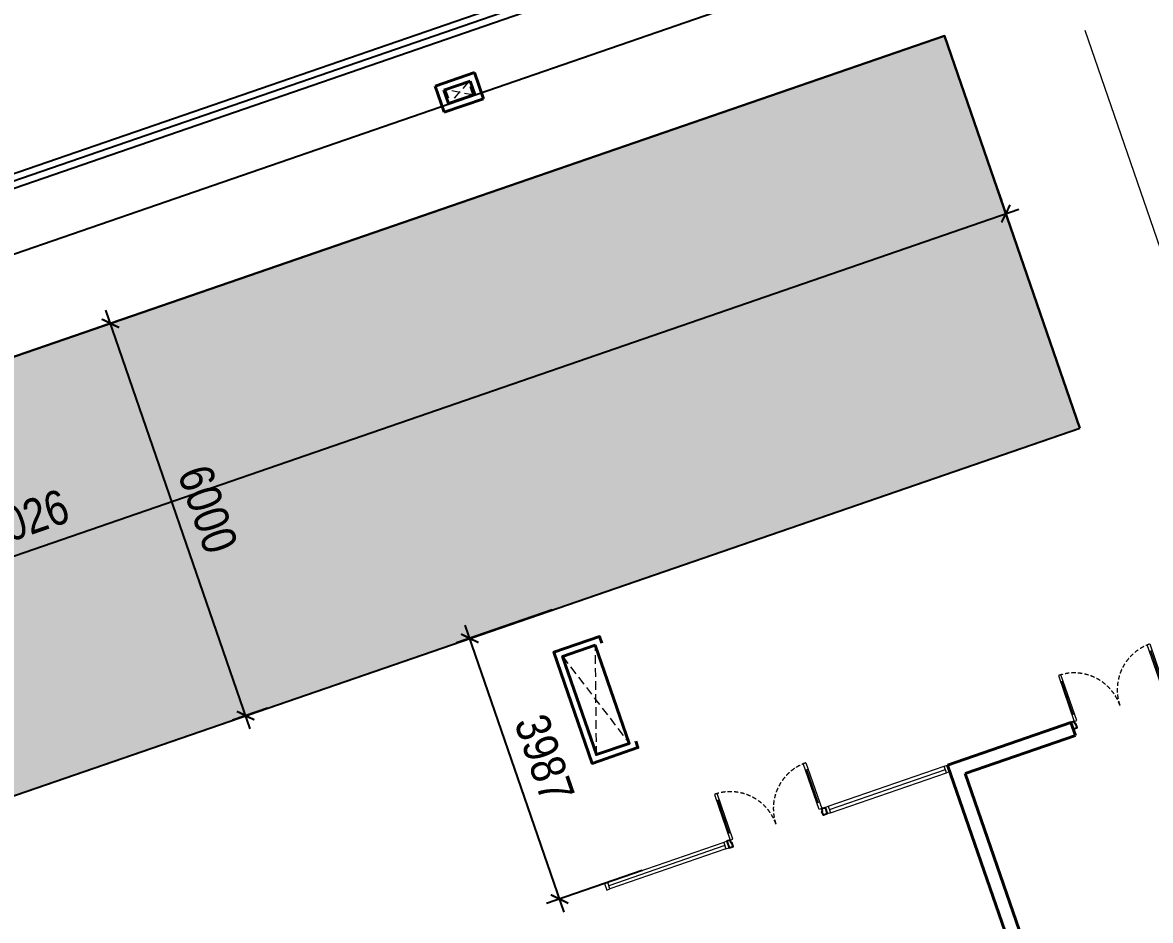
# Model space of a CAD drawing. Header units: millimetres. Extents: x -361611864 to 361244677, y -284134798 to 284403648.
# Drawn here: x -87152 to -70838, y 39159 to 52144 of the extents above; entities that cross this region are included whole.
import ezdxf
from ezdxf.xclip import XClip

# ---------------------------------------------------------------- set-up
doc = ezdxf.new("R2010")
doc.units = ezdxf.units.MM
doc.header["$MEASUREMENT"] = 0
doc.header["$XCLIPFRAME"] = 0
doc.linetypes.add('HIDDEN', pattern=[0.375, 0.25, -0.125])
doc.linetypes.add('HIDDEN2', pattern=[0.1875, 0.125, -0.0625])
doc.layers.add('A-COLUMN UPDATE', color=7, linetype='Continuous', true_color=0xff1f1f)
doc.layers.add('Xref_ST_MBDV Cot vach 30.7.2022$0$Xref_ST_MBDV Cot vach 30.7.2022|Xref_ST_MBDV Cot vach 30.7.2022|Xref_ST_MBDV Cot vach 30.7.2022|Xref_ST_MBDV Cot vach 30.7.2022|A-REVCLOUD', color=7, linetype='Continuous', true_color=0xfa291e)
for name, color, linetype in [('A-GLAZ', 135, 'Continuous'), ('KT-Net manh', 139, 'Continuous'), ('KTV-KT-CUA DI', 5, 'Continuous'), ('TNG', 50, 'Continuous'), ('Xref_ST_MBDV Cot vach 30.7.2022$0$KT-Dim', 8, 'Continuous')]:
    doc.layers.add(name, color=color, linetype=linetype)
for name, color, linetype, lineweight in [('KT-Kich thuoc', 159, 'Continuous', 18), ('KT-lomo nuoc', 3, 'HIDDEN', 5), ('KT-Net cat', 1, 'Continuous', 40), ('KT-Net cua', 87, 'Continuous', 9), ('Xref_ST_MBDV Cot vach 30.7.2022$0$Xref_ST_MBDV Cot vach 30.7.2022|Xref_ST_MBDV Cot vach 30.7.2022|Xref_ST_MBDV Cot vach 30.7.2022|Xref_ST_MBDV Cot vach 30.7.2022|00_duong_QH', 7, 'Continuous', 9)]:
    doc.layers.add(name, color=color, linetype=linetype, lineweight=lineweight)
doc.styles.add('Arial Narrow', font='ARIALN.TTF')
doc.styles.add('Xref_ST_MBDV Cot vach 30.7.2022$0$Arial Narrow', font='ARIALN.TTF')
doc.dimstyles.new('ccu12-200', dxfattribs={"dimscale": 200, "dimtxt": 2.5, "dimasz": 1, "dimexe": 1, "dimexo": 2, "dimgap": 1, "dimtad": 1, "dimdec": 0, "dimdsep": 46, "dimtxsty": 'Arial Narrow', "dimblk": 'ARCHTICK', "dimcen": -1, "dimdle": 1, "dimclrd": 256, "dimclre": 256, "dimclrt": 3, "dimadec": 0, "dimazin": 2, "dimtfac": 0.1, "dimtdec": 0, "dimtmove": 0, "dimatfit": 1, "dimldrblk": 'ARCHTICK', "dimfxl": 1, "dimtvp": 0.833333, "dimtolj": 1, "dimtzin": 12, "dimarcsym": 0})
doc.dimstyles.new('Xref_ST_MBDV Cot vach 30.7.2022$0$ccu12-200', dxfattribs={"dimscale": 200, "dimtxt": 2.5, "dimasz": 1, "dimexe": 1, "dimexo": 2, "dimgap": 1, "dimtad": 1, "dimdec": 0, "dimdsep": 46, "dimtxsty": 'Xref_ST_MBDV Cot vach 30.7.2022$0$Arial Narrow', "dimblk": 'Xref_ST_MBDV Cot vach 30.7.2022$0$_ARCHTICK', "dimcen": -1, "dimdle": 1, "dimclrd": 256, "dimclre": 256, "dimclrt": 3, "dimadec": 0, "dimazin": 2, "dimtfac": 0.1, "dimtdec": 0, "dimtmove": 0, "dimatfit": 1, "dimldrblk": 'Xref_ST_MBDV Cot vach 30.7.2022$0$_ARCHTICK', "dimfxl": 1, "dimtvp": 0.833333, "dimtolj": 1, "dimtzin": 12, "dimarcsym": 0})

# ---------------------------------------------------------------- blocks, each defined once
blk = doc.blocks.new('Xref_ST_MBDV Cot vach 30.7.2022$0$_ARCHTICK')
at = {"color": 0, "linetype": 'ByBlock', "const_width": 0.15}
blk.add_lwpolyline([(-0.5, -0.5), (0.5, 0.5)], dxfattribs=at)
blk = doc.blocks.new('*D188')
at = {"layer": 'Defpoints', "color": 0, "transparency": 16777216}
for p in [(-72930, 49381), (-72930, 49381), (-101312, 39583)]:
    blk.add_point(p, dxfattribs=at)
at = {"layer": 'Xref_ST_MBDV Cot vach 30.7.2022$0$KT-Dim', "lineweight": -2, "transparency": 16777216}
for p, q in [((-73061, 49759), (-72995, 49570)), ((-101501, 39517), (-72741, 49447)), ((-101442, 39961), (-101377, 39772))]:
    blk.add_line(p, q, dxfattribs=at)
at = {"layer": 'Xref_ST_MBDV Cot vach 30.7.2022$0$KT-Dim', "lineweight": -2, "transparency": 16777216, "xscale": 200, "yscale": 200, "zscale": 200}
for p, rotation in [((-72930, 49381), 19.04713795326904), ((-101312, 39583), 199.047137953269)]:
    blk.add_blockref('Xref_ST_MBDV Cot vach 30.7.2022$0$_ARCHTICK', p, dxfattribs=dict(at, rotation=rotation))
at = {"layer": 'Xref_ST_MBDV Cot vach 30.7.2022$0$KT-Dim', "color": 3, "transparency": 16777216, "insert": (-87269, 44912), "char_height": 500, "attachment_point": 5, "rotation": 19.0471, "style": 'Xref_ST_MBDV Cot vach 30.7.2022$0$Arial Narrow'}
blk.add_mtext('\\A1;30026', dxfattribs=at)
blk = doc.blocks.new('*D190')
at = {"layer": 'Defpoints', "color": 0, "transparency": 16777216}
for p in [(-85185, 48034, 0), (-85881, 47794), (-83229, 42361, 0)]:
    blk.add_point(p, dxfattribs=at)
at = {"layer": 'Xref_ST_MBDV Cot vach 30.7.2022$0$KT-Dim', "lineweight": -2, "transparency": 16777216}
for p, q in [((-83860, 41932), (-85946, 47983)), ((-85563, 47903), (-86070, 47728)), ((-83608, 42231), (-84114, 42056))]:
    blk.add_line(p, q, dxfattribs=at)
at = {"layer": 'Xref_ST_MBDV Cot vach 30.7.2022$0$KT-Dim', "lineweight": -2, "transparency": 16777216, "xscale": 200, "yscale": 200, "zscale": 200}
for p, rotation in [((-85881, 47794), 109.0204840006655), ((-83925, 42121), 289.0204840006654)]:
    blk.add_blockref('Xref_ST_MBDV Cot vach 30.7.2022$0$_ARCHTICK', p, dxfattribs=dict(at, rotation=rotation))
at = {"layer": 'Xref_ST_MBDV Cot vach 30.7.2022$0$KT-Dim', "color": 3, "transparency": 16777216, "insert": (-84473, 45106), "char_height": 500, "attachment_point": 5, "rotation": 289.0205, "style": 'Xref_ST_MBDV Cot vach 30.7.2022$0$Arial Narrow'}
blk.add_mtext('\\A1;6000', dxfattribs=at)
blk = doc.blocks.new('_ARCHTICK')
at = {"color": 0, "linetype": 'ByBlock', "const_width": 0.15}
blk.add_lwpolyline([(-0.5, -0.5), (0.5, 0.5)], dxfattribs=at)
blk = doc.blocks.new('*D191')
at = {"layer": 'Defpoints', "color": 0, "transparency": 16777216}
for p in [(-79113, 43780), (-80684, 43239), (-77814, 40011)]:
    blk.add_point(p, dxfattribs=at)
at = {"layer": 'Xref_ST_MBDV Cot vach 30.7.2022$0$KT-Dim', "lineweight": -2, "transparency": 16777216}
for p, q in [((-79491, 43650), (-80873, 43174)), ((-79319, 39280), (-80749, 43428)), ((-78192, 39880), (-79573, 39404))]:
    blk.add_line(p, q, dxfattribs=at)
at = {"layer": 'Xref_ST_MBDV Cot vach 30.7.2022$0$KT-Dim', "lineweight": -2, "transparency": 16777216, "xscale": 200, "yscale": 200, "zscale": 200}
for p, rotation in [((-80684, 43239), 109.0204840006647), ((-79384, 39469), 289.0204840006647)]:
    blk.add_blockref('_ARCHTICK', p, dxfattribs=dict(at, rotation=rotation))
at = {"layer": 'Xref_ST_MBDV Cot vach 30.7.2022$0$KT-Dim', "color": 3, "transparency": 16777216, "insert": (-79603, 41502), "char_height": 500, "attachment_point": 5, "rotation": 289.0205, "style": 'Arial Narrow'}
blk.add_mtext('\\A1;3987', dxfattribs=at)
blk = doc.blocks.new('*U209')
at = {"color": 8}
for p, q in [((50, 100), (1825, 100)), ((50, 0), (1825, 0))]:
    blk.add_line(p, q, dxfattribs=at)
blk.add_line((50, 50), (1825, 50))
for points in [[(0, 0), (50, 0), (50, 100), (0, 100)], [(1825, 0), (1875, 0), (1875, 100), (1825, 100)]]:
    blk.add_lwpolyline(points, close=True)
blk = doc.blocks.new('*U210')
for p, q in [((-1410, -100), (-1450, -100)), ((-90, -100), (-50, -100)), ((-1410, -600), (-1450, -600)), ((-90, -600), (-50, -600))]:
    blk.add_line(p, q)
at = {"color": 251}
for p, q in [((-1430, -100), (-1430, -600)), ((-70, -100), (-70, -600))]:
    blk.add_line(p, q, dxfattribs=at)
for points in [[(-1450, 0), (-1410, 0), (-1410, -700), (-1450, -700)], [(-50, 0), (-90, 0), (-90, -700), (-50, -700)]]:
    blk.add_lwpolyline(points, close=True)
at = {"color": 251, "linetype": 'HIDDEN2', "ltscale": 500}
for centre, start, end in [((-1450, 0), 270, 0), ((-50, 0), 180, 270)]:
    blk.add_arc(centre, 700, start, end, dxfattribs=at)
at = {"layer": 'KTV-KT-CUA DI'}
for points in [[(-1500, 100), (-1440, 100), (-1440, 40), (-1450, 40), (-1450, 0), (-1500, 0)], [(0, 100), (-60, 100), (-60, 40), (-50, 40), (-50, 0), (0, 0)]]:
    blk.add_lwpolyline(points, close=True, dxfattribs=at)
blk = doc.blocks.new('l5 boundary')
at = {"layer": 'A-GLAZ', "elevation": 0}
blk.add_lwpolyline([(12675935, 1069203, -0.114033), (12687755, 1070668), (12702814, 1066317, -0.260467), (12705605, 1063842), (12711075, 1048030, 0.290863), (12714939, 1045359), (12744586, 1045359, -0.265528), (12747426, 1043237), (12750790, 1027631, -0.451371), (12745789, 1021759), (12700652, 1021759, -0.326781), (12695787, 1025328), (12691281, 1038349, 0.327702), (12675772, 1044606), (12658116, 1038514, -0.133076), (12655306, 1038632), (12654134, 1039088, -0.183721), (12652347, 1040641), (12647876, 1048143, -0.022157), (12644459, 1053899, -0.462092), (12646535, 1059064), (12675935, 1069203)], format="xyb", dxfattribs=at)
for points in [[(12675968, 1069109, -0.113956), (12687736, 1070569), (12702789, 1066220, -0.260691), (12705510, 1063809), (12710982, 1047994, 0.291185), (12714938, 1045259), (12744580, 1045259, -0.264299), (12747330, 1043206), (12750692, 1027613, -0.451113), (12745788, 1021859), (12700652, 1021859, -0.326852), (12695882, 1025360), (12691372, 1038392, 0.327998), (12675743, 1044701), (12658089, 1038611, -0.132658), (12655339, 1038726), (12654169, 1039182, -0.183978), (12652434, 1040690), (12647961, 1048196, -0.022163), (12644547, 1053946, -0.462097), (12646567, 1058970)], [(12676002, 1069015, -0.113879), (12687717, 1070471), (12702765, 1066123, -0.260924), (12705416, 1063777), (12710888, 1047958, 0.291495), (12714936, 1045159), (12744574, 1045159, -0.263018), (12747234, 1043175), (12750593, 1027596, -0.450846), (12745787, 1021959), (12700652, 1021959, -0.326925), (12695977, 1025391), (12691463, 1038435, 0.328292), (12675714, 1044797), (12658062, 1038707, -0.132227), (12655372, 1038821), (12654204, 1039275, -0.184247), (12652521, 1040739), (12648046, 1048249, -0.022168), (12644635, 1053992, -0.462102), (12646600, 1058875)]]:
    blk.add_lwpolyline(points, format="xyb", close=True, dxfattribs=at)
blk = doc.blocks.new('*U305')
at = {"layer": 'KT-lomo nuoc', "ltscale": 500}
for p, q in [((-346, 50), (28, 198)), ((-318, 248), (0, 0))]:
    blk.add_line(p, q, dxfattribs=at)
blk.add_lwpolyline([(-346, 50), (-318, 248), (28, 198), (0, 0)], close=True, dxfattribs=at)
blk = doc.blocks.new('*U650')
at = {"layer": 'KT-lomo nuoc', "ltscale": 500}
for p, q in [((433, 250), (749, -1300)), ((1182, -1050), (0, 0))]:
    blk.add_line(p, q, dxfattribs=at)
blk.add_lwpolyline([(433, 250), (1182, -1050), (749, -1300), (0, 0)], close=True, dxfattribs=at)
blk = doc.blocks.new('CTN TN T39')
at = {"layer": 'KT-Net cat'}
for p, q in [((-76694, 24351, 0), (-77261, 24155, 0)), ((-76563, 23973, 0), (-76694, 24351, 0)), ((-77261, 24155, 0), (-77130, 23777, 0)), ((-76756, 24224, 0), (-77134, 24094, 0)), ((-76756, 24224, 0), (-76690, 24035, 0)), ((-77134, 24094, 0), (-77068, 23904, 0)), ((-77068, 23904, 0), (-76690, 24035, 0)), ((-77130, 23777, 0), (-76563, 23973, 0))]:
    blk.add_line(p, q, dxfattribs=at)
at = {"layer": 'KT-Net cat', "elevation": 0}
blk.add_lwpolyline([(-74850, 16101), (-74883, 16195), (-75545, 15969), (-74990, 14360), (-74328, 14588), (-74361, 14683)], dxfattribs=at)
blk.add_lwpolyline([(-74945, 16068), (-75418, 15907), (-74928, 14487), (-74455, 14650)], close=True, dxfattribs=at)
at = {"layer": 'KT-lomo nuoc', "linetype": 'HIDDEN', "xscale": -0.9999999999999997, "rotation": 10.8976534755902}
blk.add_blockref('*U305', (-77045, 23912, 0), dxfattribs=at)
at = {"layer": 'KT-lomo nuoc', "linetype": 'HIDDEN', "rotation": 169.1023465233103}
blk.add_blockref('*U650', (-74455, 14650, 0), dxfattribs=at)

msp = doc.modelspace()

# ---------------------------------------------------------------- hatches: boundary and pattern name
at = {"layer": 'KT-Net manh', "true_color": 0x2776bb}
h = msp.add_hatch(dxfattribs=at)
h.set_pattern_fill('FLEX', color=152, scale=1000)
h.paths.add_polyline_path([(-71859.4, 46280.6), (-73817.5, 51952.1), (-102202.6, 42167), (-98542.3, 31549.3), (-89720.2, 34590.5), (-91424.9, 39535.9)])
h.paths.add_polyline_path([(-89231.3, 33172.4), (-98053.5, 30131.2), (-96348.7, 25185.9), (-87526.5, 28227.1)])

# ---------------------------------------------------------------- linework, layer by layer
at = {"color": 1}
msp.add_lwpolyline([(-78851.1, 41559.7), (-79340.6, 42977.6), (-78867.3, 43138.7), (-78377.8, 41720.8)], close=True, dxfattribs=at)
at = {"layer": 'KT-Net cat'}
for p, q in [((-73773.1, 41406.3), (-71988.9, 42022.3)), ((-71923.4, 41832.5), (-71988.9, 42022.3)), ((-73518.7, 41282.5), (-71923.6, 41833.2)), ((-71705.5, 35417.7), (-73773.1, 41406.3)), ((-71516.4, 35482.9), (-73518.7, 41282.5))]:
    msp.add_line(p, q, dxfattribs=at)
at = {"layer": 'TNG'}
msp.add_line((-91424.9, 39535.9, -0.3), (-71859.4, 46280.6, -0.3), dxfattribs=at)
at = {"layer": 'TNG', "elevation": -0.3}
msp.add_lwpolyline([(-98542.3, 31549.3), (-102202.6, 42167), (-73817.5, 51952.1), (-71859.4, 46280.6)], dxfattribs=at)
at = {"layer": 'TNG', "elevation": 0}
msp.add_lwpolyline([(-71859.4, 46280.6), (-73817.5, 51952.1), (-102202.6, 42167), (-98542.3, 31549.3), (-89720.2, 34590.5), (-91424.9, 39535.9)], close=True, dxfattribs=at)
at = {"layer": 'Xref_ST_MBDV Cot vach 30.7.2022$0$Xref_ST_MBDV Cot vach 30.7.2022|Xref_ST_MBDV Cot vach 30.7.2022|Xref_ST_MBDV Cot vach 30.7.2022|Xref_ST_MBDV Cot vach 30.7.2022|00_duong_QH', "color": 251, "elevation": 0}
msp.add_lwpolyline([(-69370.1, 45045.9), (-71781.1, 52029)], dxfattribs=at)
at = {"layer": 'Xref_ST_MBDV Cot vach 30.7.2022$0$Xref_ST_MBDV Cot vach 30.7.2022|Xref_ST_MBDV Cot vach 30.7.2022|Xref_ST_MBDV Cot vach 30.7.2022|Xref_ST_MBDV Cot vach 30.7.2022|A-REVCLOUD'}
msp.add_line((-105768.3, 42419.3), (-69079.8, 55076.6), dxfattribs=at)

# ---------------------------------------------------------------- block references
at = {"layer": 'A-COLUMN UPDATE'}
ref = msp.add_blockref('l5 boundary', (-12751756.2, -1015288.9, 0), dxfattribs=at)
XClip(ref).set_block_clipping_path([(12617922.6520303302, 999473.9989193338), (12765146.6520303302, 1080853.421006578)])
at = {"layer": 'KT-Kich thuoc', "color": 2}
msp.add_blockref('CTN TN T39', (-3922.5, 27070.4, 0), dxfattribs=at)
at = {"layer": 'KT-Net cua', "extrusion": (2.08201e-13, -6.03048e-13, -1), "xscale": -1, "zscale": -1, "rotation": 160.9528620400398}
for p in [(71988.9, 42022.3, 0), (76963.3, 40304.9, 0)]:
    msp.add_blockref('*U210', p, dxfattribs=at)
at = {"layer": 'KT-Net cua', "xscale": -1, "rotation": 199.0471379599507}
msp.add_blockref('*U209', (-75545.4, 40794.4), dxfattribs=at)
at = {"layer": 'KT-Net cua', "rotation": 199.0471379599507}
msp.add_blockref('*U209', (-76963.3, 40304.9), dxfattribs=at)

# ---------------------------------------------------------------- dimensions: what is measured, and where the dimension line sits
at = {"layer": 'Xref_ST_MBDV Cot vach 30.7.2022$0$KT-Dim'}
for p1, p2, distance, dimstyle, picture, middle in [((-101311.7, 39582.6), (-72930, 49381.4), 0, 'Xref_ST_MBDV Cot vach 30.7.2022$0$ccu12-200', '*D188', (-87269.4, 44912.4)), ((-83229.4, 42361.1, -0.3), (-85184.8, 48033.5, -0.3), 736.2, 'Xref_ST_MBDV Cot vach 30.7.2022$0$ccu12-200', '*D190', (-84472.7, 45105.7)), ((-77813.7, 40010.8), (-79113, 43780.1), 1661.2, 'ccu12-200', '*D191', (-79603.4, 41502.5))]:
    dim = msp.add_aligned_dim(p1=p1, p2=p2, distance=distance, dimstyle=dimstyle, dxfattribs=at)
    dim.commit()
    dim.dimension.update_dxf_attribs({"geometry": picture, "text_midpoint": middle})

doc.saveas('drawing.dxf')
